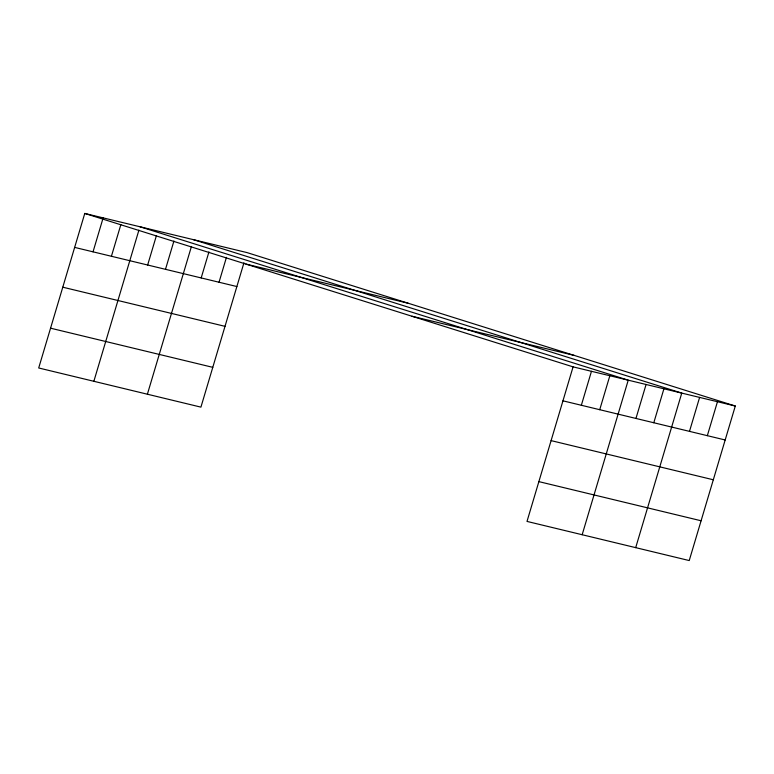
<?xml version="1.0" encoding="UTF-8"?>
<svg xmlns="http://www.w3.org/2000/svg" width="774" height="774" viewBox="0 0 774 774"><rect width="100%" height="100%" fill="white"/><g stroke="black" fill="none" stroke-linecap="round" stroke-linejoin="round"><path stroke-width="1.16" d="M735.3 406.021L573.079 366.866L527.007 521.415L689.228 560.56L735.3 406.021L246.993 252.585L84.772 213.44L38.7 367.979L200.921 407.134L243.955 262.773M93.035 251.831L103.155 217.871M111.417 256.271L120.87 224.576M93.857 381.292L138.914 230.139M147.65 265.018L156.425 235.586M165.491 269.323L173.927 241.024M147.389 394.208L191.439 246.461M201.182 277.934L208.941 251.898M219.032 282.239L226.453 257.336M581.342 405.266L591.462 371.307M599.724 409.698L609.844 375.738M582.164 534.728L628.236 380.179L139.93 226.753M635.957 418.444L646.077 384.484M653.798 422.749L663.918 388.79M635.696 547.644L681.768 393.095L193.461 239.669M689.489 431.37L699.609 397.41M707.33 435.675L717.459 401.716M245.909 264.069L408.14 303.224M411.932 316.237L574.163 355.392M74.652 247.399L236.873 286.544M562.95 400.826L725.18 439.98M62.781 287.193L225.011 326.338M551.088 440.619L713.318 479.774M50.562 328.186L212.792 367.34M538.868 481.622L701.089 520.767M84.772 213.44L573.079 366.866"/></g></svg>
